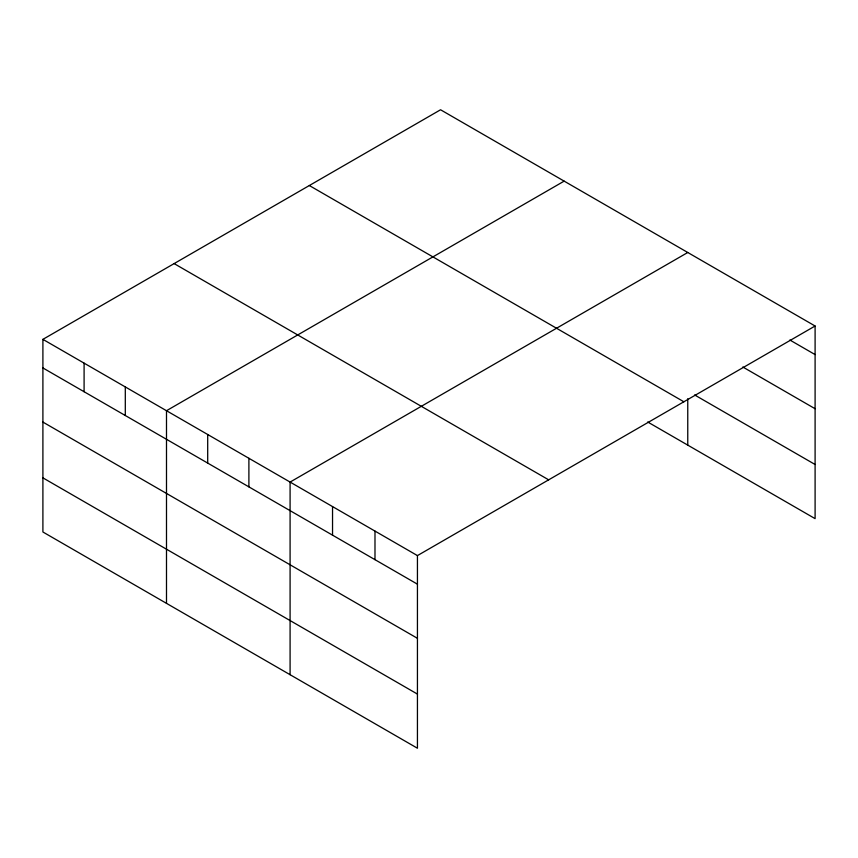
<?xml version="1.0" encoding="UTF-8"?>
<svg xmlns="http://www.w3.org/2000/svg" width="858" height="858" viewBox="0 0 858 858"><rect width="100%" height="100%" fill="white"/><g stroke="black" fill="none" stroke-linecap="round" stroke-linejoin="round"><path stroke-width="1.29" d="M815.1 326.008L417.438 555.598L417.438 748.23L42.9 531.992L42.9 339.36L440.562 109.77L815.1 326.008L815.1 518.64L647.704 421.997M564.156 181.124L166.495 410.714L166.495 603.356M687.762 252.488L290.09 482.078L290.09 674.71M789.864 340.015L815.1 354.59M742.824 366.999L815.1 408.73M694.637 394.959L815.1 464.5M309.33 185.532L683.869 401.769M174.131 263.599L548.67 479.837M42.9 339.36L417.438 555.598M42.9 367.943L417.438 584.18M42.9 422.082L417.438 638.32M42.9 477.852L417.438 694.09M687.762 398.713L687.762 445.12M374.989 531.091L374.989 559.673M332.539 506.585L332.539 535.167M248.895 458.29L248.895 486.872M207.7 434.502L207.7 463.084M125.3 386.937L125.3 415.519M84.095 363.149L84.095 391.731"/></g></svg>
